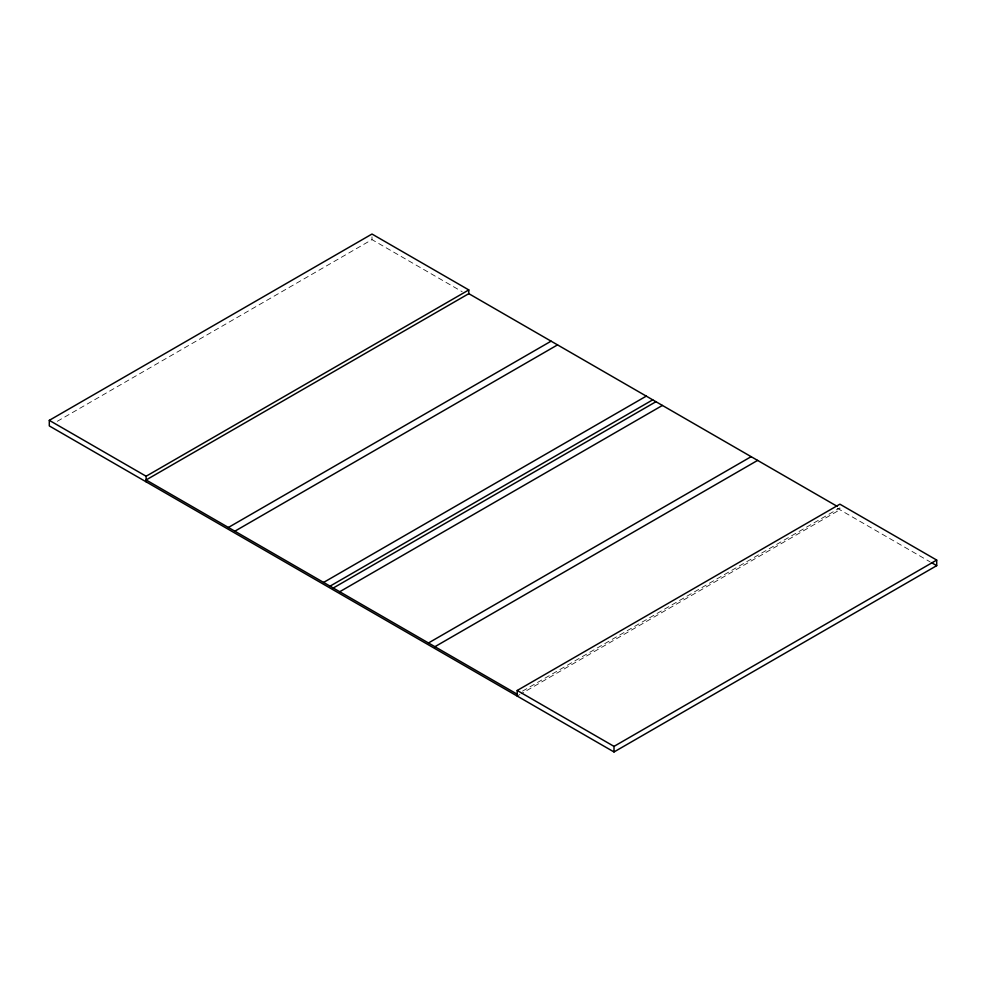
<?xml version="1.0" encoding="UTF-8"?>
<svg xmlns="http://www.w3.org/2000/svg" width="986" height="986" viewBox="0 0 986 986"><rect width="100%" height="100%" fill="white"/><g stroke="black" fill="none" stroke-linecap="round" stroke-linejoin="round"><path stroke-width="0.74" stroke-dasharray="4.93 3.7" d="M57.299 421.305L371.993 239.623L462.163 291.696M522.531 691.124L839.887 507.901L839.887 509.762L521.2 693.762M517.206 696.067L519.869 694.526M837.25 508.234L930.069 561.835M371.993 236.837L371.993 239.623"/><path stroke-width="1.48" d="M517.206 696.067L517.206 690.483L839.887 504.179L936.7 560.073L936.7 565.656L614.007 751.961L49.3 425.927L49.3 420.344L371.993 234.039L468.794 289.933L468.794 293.655L837.237 506.373M49.3 420.344L146.113 476.238L468.794 289.933M468.794 293.655L146.113 479.96L517.206 694.206M228.395 527.461L551.088 341.168M234.853 531.195L557.534 344.89M323.593 582.43L646.274 396.125M330.039 586.152L652.732 399.848M333.268 588.013L655.961 401.709M339.726 591.736L662.407 405.443M428.466 642.971L751.147 456.666M434.912 646.705L757.605 460.4M517.206 690.483L614.007 746.377L936.7 560.073M931.4 562.599L936.7 565.656M614.007 746.377L614.007 751.961M146.113 476.238L146.113 481.821"/></g></svg>
